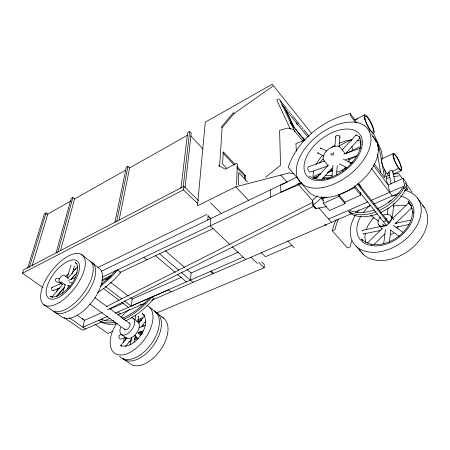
<?xml version="1.0" encoding="UTF-8"?>
<svg xmlns="http://www.w3.org/2000/svg" width="450" height="450" viewBox="0 0 450 450"><rect width="100%" height="100%" fill="white"/><g stroke="black" fill="none" stroke-linecap="round" stroke-linejoin="round"><path stroke-width="0.67" d="M245.284 180.281L245.402 175.534L236.936 166.466M244.389 178.718L244.463 176.006L236.931 167.957M238.314 184.882L238.753 172.648L247.404 181.862M236.548 185.13L237.352 164.143L236.593 163.328L225.242 169.2L218.841 165.578L219.594 166.371L222.12 127.699L234.051 113.501L272.959 86.085M62.741 284.209L52.009 297.152M207.759 220.022L208.136 215.184M336.493 174.555L337.326 165.465M339.058 146.576L339.952 136.783M190.44 280.142L191.104 273.021L186.891 269.381M331.853 177.154L333.006 165.279M334.834 146.424L335.784 136.648M410.895 205.088L408.077 201.285C417.977 212.169 409.168 228.172 399.358 235.794C389.121 243.872 372.111 249.396 361.53 239.046L362.818 240.559M185.029 187.712L191.244 133.144L189.653 131.473L187.627 132.621L180.922 188.539M183.201 186.711L189.653 131.473M197.814 203.749L183.414 189.855L183.819 186.356L23.558 269.854L22.5 273.229L42.829 287.556M389.396 242.123L390.774 230.366M392.152 218.616L393.936 203.406M312.998 176.214L313.616 171.062M383.754 243.36L385.447 229.562M386.634 219.909L386.803 218.531M387.315 214.391L388.074 208.181M365.4 233.055L364.832 237.026L365.743 242.499M141.919 332.989L142.251 330.947M143.021 326.188L143.241 324.827M124.532 300.999L131.136 306.011L132.283 299.031L181.367 277.324M134.021 342.242L135.293 335.385M137.835 321.683L138.853 316.204L138.246 316.721M130.129 345.066L131.558 337.528M134.933 319.719L135.709 315.608M124.284 337.562L123.621 342.366M119.143 220.061L129.645 167.889L187.397 135.315M116.634 221.951L127.986 166.348L129.645 167.889M114.947 222.216L126.287 167.316L127.986 166.348M351.748 240.66L350.094 246.864L347.423 247.956L332.291 230.805A63.292 43.386 -35 0 1 336.195 219.521M60.519 250.644L74.571 198.951L125.516 170.218M57.729 252.585L72.861 197.528L74.571 198.951M56.121 252.849L71.179 198.484L72.861 197.528M397.626 228.938L398.048 226.389M67.629 288.844L68.636 285.48M72.056 274.044L74.475 265.967M32.068 265.989L47.79 214.245L46.063 212.884L44.449 213.795L27.652 268.206M62.297 293.918L65.154 284.501M67.404 277.11L71.078 265.005M29.363 267.317L46.063 212.884M56.672 291.729L57.623 288.669M366.188 229.86L368.213 225.017L372.246 219.24L374.169 217.367M326.222 224.426L325.62 225.681L324.726 224.674M116.241 323.752L112.967 330.092A28.884 16.116 -53.9 0 0 119.149 354.898A28.884 16.116 -53.9 0 0 147.729 334.446A28.884 16.116 -53.9 0 0 147.167 305.618M363.302 233.657L362.976 234.062L380.177 230.49M134.696 339.294L136.046 336.898M316.114 164.261L320.091 158.141L322.729 155.278M59.816 284.186L60.542 283.084M126.945 337.821L120.864 345.397L121.095 345.713M138.662 323.218L144.743 315.647M125.561 346.472L131.631 338.895M141.598 326.452L145.935 321.041M65.295 276.761L68.484 273.623M67.697 278.37L77.614 266.698M56.711 296.224L63.456 288.27M71.55 278.736L75.15 274.494M56.801 296.426L64.457 287.409M71.207 279.45L77.062 272.554M315.551 178.959L328.399 165.009M342.202 150.024L356.001 135.039M322.065 179.111L332.426 167.856M345.611 153.529L359.741 138.178M367.369 243.062L382.309 228.516M384.801 226.091L385.796 225.124M388.789 222.216L391.776 219.302M392.771 218.334L408.212 203.304M374.349 244.119L384.823 233.933M395.792 223.262L411.75 207.737M317.424 195.924L312.334 200.424L313.003 205.307L315.917 208.626M321.429 197.921L312.705 205.566L315.467 208.71L326.503 206.595M265.601 177.232L280.547 165.279L279.596 130.343L287.736 128.053L293.338 129.482L302.878 141.131M278.201 98.91L276.744 99.979L290.278 129.082M137.728 319.759L142.38 317.706M331.611 147.448L335.036 145.496M46.851 214.583L71.066 200.925M22.5 273.229L183.414 189.855M393.958 233.117L390.459 234.534M106.369 306.624L313.194 202.095M354.634 119.914L364.472 114.958M356.203 119.486L357.452 118.862M244.463 176.006L245.402 175.534M107.724 309.701L313.667 206.274M294.216 173.959L289.547 172.817L235.665 186.812L197.466 205.836L205.262 122.186L272.273 84.223L311.642 133.464M379.35 210.352L383.203 208.446A36.849 23.591 -35.5 0 0 404.072 187.464L405.568 189.501A36.754 23.636 -35.4 0 1 380.531 212.569M369.124 131.214L370.373 130.601M97.954 267.463L206.977 214.419M101.334 271.254L296.634 177.238M345.707 153.613L360.776 146.357M102.161 277.2L301.224 182.565M313.251 176.844L320.844 173.233M348.699 159.992L356.929 156.083M97.65 292.59A56.526 27.062 -50.5 0 0 120.836 272.436L117.726 269.977L115.239 271.153A54.034 25.633 -50.5 0 1 101.767 283.871M318.566 175.264L320.895 174.156M102.049 279.849L111.51 275.372M102.127 280.912L110.295 277.054M119.722 272.604L213.064 228.555M382.005 158.771L393.469 153.45M323.246 200.469L321.469 198.394L324.664 196.937M326.649 196.959L322.926 198.653L323.342 203.411L329.462 210.521L345.009 203.631L344.841 202.191L338.811 194.923L354.791 187.701L354.611 186.368M387.028 173.61L388.879 172.778M392.586 171.101L398.655 168.356M323.342 203.411L338.968 196.363L338.811 194.923M393.339 174.178L401.248 170.629A9.45 1.991 64.8 0 0 397.125 157.416A9.45 1.991 64.8 0 0 393.626 158.079A9.45 1.991 64.8 0 0 401.248 170.629M344.841 202.191L360.731 195.131L360.349 192.459M389.582 192.386L388.209 184.978L403.088 178.391L405.748 182.064L407.323 189.484L404.196 190.839M191.104 273.021L238.489 252.062M102.234 312.474L84.42 320.349L82.924 327.201L107.606 316.434M109.867 309.099L123.233 303.193M328.584 219.037L367.751 201.926M370.963 200.52L404.64 185.805L407.323 189.484M131.136 306.011L243.141 257.147M115.262 313.093L168.547 289.856M377.483 213.846A36.754 23.636 -35.4 0 1 350.432 213.424L348.851 211.534L350.707 210.724A37.974 24.182 -35.4 0 0 374.394 209.897M404.072 187.464L402.294 188.235A37.974 24.182 -35.4 0 1 377.477 208.688M101.323 322.099L82.552 330.233L64.046 317.514M104.496 320.721L110.199 318.251M117.81 314.955L145.373 303.007M151.785 300.229L351.968 213.474M355.168 212.085L370.541 205.425M373.742 204.036L399.189 193.005M73.682 269.775L76.101 268.729M291.921 245.334L265.359 256.719L261.039 252.472M332.291 230.805L334.997 229.652A57.729 39.448 -35.1 0 1 338.558 218.987M383.496 221.816L386.308 220.618L385.942 218.694M287.139 182.194L280.659 184.928L280.856 192.246L302.141 183.369M51.975 287.421L61.566 283.371M68.597 280.401L75.628 277.436M112.444 331.526L107.921 333.422L94.933 324.27M156.352 313.076L264.201 267.778L264.195 264.291L261.692 261.866M313.104 178.802L317.621 176.917M327.296 172.884L332.454 170.73M350.516 163.204L352.451 162.394M53.443 290.565L59.844 287.887M301.292 182.768L298.058 184.067L312.334 200.424L313.301 205.042L316.367 208.541M312.941 178.093L318.763 175.753M328.472 171.855L332.353 170.297M350.471 163.018L353.064 161.983M305.055 140.057L295.937 143.561L296.336 151.268M128.711 341.983L131.304 340.988M134.544 339.744L137.784 338.496M121.444 334.344L118.963 335.621L118.98 337.652L119.891 338.912L121.022 339.098L126.203 337.185M138.904 327.836L145.367 325.429M339.098 143.303L345.488 140.946L352.26 139.86M137.863 332.893L143.049 330.986M375.919 211.804L372.24 213.126A36.849 23.591 -35.5 0 1 348.851 211.534M324.771 160.948L308.104 166.989C307.339 168.744 308.228 171.242 309.881 172.181L327.296 166.174M343.789 154.159L360.838 148.067M345.69 159.716L356.856 155.79M385.999 176.445L389.734 175.247M357.188 123.12L350.201 113.58C322.673 119.931 297.309 140.214 288.152 167.361L299.649 180.624M393.626 206.167L397.389 205.312L403.971 205.284L405.917 205.802M393.019 174.409L398.458 173.244L402.486 178.791M384.705 225.613L362.019 230.411L362.717 230.721M395.016 223.431L410.827 220.084M396 227.205L409.078 224.488M51.924 296.938L52.436 297.163M318.566 153.096L317.436 152.837L323.719 155.998M356.974 140.271L358.318 140.389L361.401 141.733M59.462 278.938C58.224 278.291 56.036 277.65 55.417 279.433C54.613 282.696 59.889 282.122 61.538 283.314M69.356 282.127L71.994 282.977M67.461 285.278L70.093 286.149M120.201 345.353C133.875 350.989 153.624 323.983 142.194 313.442L144.827 315.444M326.565 151.003L320.349 147.954L321.086 148.877M343.35 159.216L351.433 163.176M339.412 163.901L346.944 167.692M309.161 176.029C321.952 184.399 338.062 175.444 348.193 166.703C355.944 159.126 364.275 147.521 359.331 136.316M410.974 207.613L412.144 208.384M43.937 304.746L52.189 310.41A31.117 14.631 -52.3 0 0 83.587 293.186A31.117 14.631 -52.3 0 0 88.858 260.269L81.107 254.267M54.529 311.934L61.74 316.884A30.718 14.867 -52.6 0 0 87.688 306.923L93.026 300.583A30.718 14.867 -52.6 0 0 98.325 267.604L91.541 262.344M69.266 317.762L85.478 328.967M51.142 296.972L49.995 296.162L52.464 297.084C65.751 295.605 80.049 277.718 77.006 264.381L75.268 262.536L76.927 263.796M76.972 315.129L84.42 320.349L82.26 318.561M102.684 320.259L101.228 319.219A53.083 27.832 -51 0 0 113.636 320.664M121.151 334.333L125.91 337.736A9.967 5.569 -53.9 0 0 137.014 332.46A9.967 5.569 -53.9 0 0 136.727 321.294M393.306 225.366L402.93 232.301M62.64 284.383C59.923 283.387 57.555 280.856 59.799 278.235C60.789 276.817 62.139 275.136 64.024 275.119L68.439 278.241M89.876 304.104L124.897 329.468M135.259 336.971L137.514 338.603M61.02 281.869L65.571 285.171M138.133 333.27L140.94 335.323M370.536 215.353L378.399 221.124M382.331 224.016L384.576 225.664M390.195 229.787L399.178 236.391M139.314 331.937L142.116 333.996M138.532 332.387L141.339 334.446M94.899 297.72L107.229 306.793M109.474 308.441L129.651 323.297M140.496 331.279L142.526 332.983M117.816 311.985L120.347 313.853M133.374 318.459L138.043 321.941M103.522 288.568L119.014 300.257M121.781 302.344L128.424 307.356M101.407 283.461L102.51 284.293M105.261 286.38L121.776 298.912M106.104 278.916L107.218 279.771M110.565 282.336L128.385 296.032M130.612 297.748L132.283 299.031M149.468 307.198L155.739 312.058M157.05 313.088L163.53 318.105M168.418 289.749L171.039 291.887M143.797 257.406L146.745 259.852M155.481 255.729L175.208 272.424M177.339 274.23L186.407 281.903M159.57 253.8L178.729 270.152M181.389 272.419L193.033 282.352M165.296 250.734L184.787 267.564M211.162 271.097L213.727 273.381M210.352 271.451L212.917 273.735M121.365 345.988L121.719 346.309M230.107 244.755L210.206 225.838L210.735 218.593L208.282 216.236L210.797 218.666M232.116 246.662L245.661 259.543M250.875 257.175L257.439 263.486M258.666 262.44L264.201 267.778M183.819 186.356L198.433 200.526M210.679 202.995L221.349 213.48M134.972 335.593L137.931 338.535M235.665 186.812L248.659 200.334M287.674 240.919L294.283 247.792M226.873 168.559L222.553 164.014L223.296 151.852L235.058 164.447M222.817 152.865L234.107 164.936M190.648 135.816L203.034 149.04M222.12 127.699L221.411 126.917L233.353 112.708L234.051 113.501M280.817 175.089L286.881 181.935M318.679 207.692L331.476 222.351M301.027 182.216L301.95 183.279M356.636 246.673L363.589 254.689M299.211 180.894L307.119 190.001A42.508 25.515 -37.5 0 0 358.431 183.578A42.508 25.515 -37.5 0 0 372.735 136.446M321.874 198.444L322.762 199.479M338.968 196.363L345.009 203.631M294.733 128.244L293.85 127.159L285.407 109.187L282.049 104.912M295.611 129.324L304.875 140.687L290.059 122.192L293.929 127.119L285.407 109.187M328.072 165.572L323.848 160.369L323.196 158.884L323.145 157.078L324.816 152.994L328.41 149.192L332.994 146.644L337.371 146.036L339.114 146.542L340.391 147.555L345.353 153.945M331.031 169.217L331.875 170.257M281.987 104.957L307.884 137.014M378.377 224.37L382.146 229.033M279.124 99.096L286.521 108.276M287.392 109.356L288.259 110.436M289.131 111.516L290.002 112.596M290.869 113.676L291.741 114.756M292.613 115.836L299.571 124.476M300.442 125.556L301.314 126.636M302.181 127.716L303.053 128.796M303.924 129.876L309.144 136.356M354.791 187.701L360.731 195.131M330.514 153.782L331.768 155.357M342.191 170.038L343.058 171.124M354.797 185.844L386.409 225.467M331.746 153.169L333.416 155.278M358.228 183.037L360.793 186.289L360.979 187.543M345.251 167.231L346.112 168.317M358.178 183.583L388.839 222.356M344.683 168.086L345.549 169.183M357.255 183.954L388.794 223.757M390.966 216.18L393.846 219.87M395.904 222.502L396.726 223.56M371.436 168.412L392.31 195.986M373.202 165.004L388.209 184.978M374.136 163.721L384.649 177.75L379.361 148.708L377.91 145.643M355.449 122.389L350.505 115.65L350.201 113.58M377.752 148.972L378.889 150.525L377.556 143.162L374.934 139.545M371.464 134.409L374.715 138.898L376.166 141.964M417.904 198.703L424.243 207.456M405.703 183.223L412.138 192.088M372.983 133.194L374.209 134.893L381.173 150.328L382.686 158.535M412.549 211.208L413.871 213.204M303.502 137.632L304.712 140.029M280.401 101.07L294.885 131.726M296.561 122.991L297.36 124.875M403.088 178.391L404.64 185.805M392.901 171.782L394.914 182.07M388.879 172.316L391.089 183.971M384.705 169.476L387.349 183.831M377.387 153.956L380.666 172.434M360.439 140.918L361.08 145.046M371.43 244.406L371.582 245.424M350.994 139.596L351.186 140.957M351.945 146.402L352.513 150.441M333.461 152.319L333.703 154.226M321.317 196.639L321.469 198.394M270.45 189.844L270.534 197.156M149.631 298.108A53.083 27.832 -51 0 1 122.119 318.291M123.531 319.371A54.501 28.586 -51.1 0 0 152.01 297.067L153.922 298.581A54.377 28.676 -51.1 0 1 125.494 320.811M115.515 322.088A54.501 28.586 -51.1 0 1 98.814 320.271L100.755 321.654A54.377 28.676 -51.1 0 0 117.478 323.511M329.918 177.941A38.723 22.691 -37 0 1 323.376 177.227M337.584 174.538A38.391 22.41 -37 0 1 336.223 174.842M332.241 175.438A38.391 22.41 -37 0 1 325.755 175.371M324.776 178.909A38.638 22.742 -36.9 0 1 322.318 178.11M404.775 190.333A39.105 26.702 -35.1 0 1 415.957 227.222A39.105 26.702 -35.1 0 1 367.498 251.781A39.105 26.702 -35.1 0 1 355.106 215.505M356.974 212.552A39.105 26.702 -35.1 0 1 358.988 209.829M400.601 196.076A31.449 21.465 -35.1 0 1 410.85 223.611A31.449 21.465 -35.1 0 1 375.024 245.942L368.415 244.941A31.449 21.465 -35.1 0 1 360.894 216.045M363.127 212.704A31.449 21.465 -35.1 0 1 370.142 205.374M392.023 195.694A31.449 21.465 -35.1 0 1 396.692 195.559M383.76 214.999A7.515 5.124 -35.2 0 1 391.359 219.471A7.515 5.124 -35.2 0 1 381.054 226.204A7.515 5.124 -35.2 0 1 380.537 217.108M348.559 158.119A10.328 6.193 -37.5 0 1 348.823 162.304M345.876 167.136A10.328 6.193 -37.5 0 1 336.898 171.956M332.64 171.028A10.328 6.193 -37.5 0 1 331.363 169.301M422.64 205.425A38.649 26.854 -34.7 0 1 410.079 249.654A38.649 26.854 -34.7 0 1 361.631 252.675M360.377 250.993A38.649 26.854 -34.7 0 1 359.657 249.812M408.206 203.653A2.841 0.506 43.3 0 1 409.202 203.766A2.841 0.506 43.3 0 1 411.728 206.128M389.014 202.798A2.621 1.581 5.6 0 1 391.089 200.751M319.416 162.984A53.409 33.047 -36.9 0 1 323.077 158.957M338.782 146.295A53.409 33.047 -36.9 0 1 351.641 139.731M386.64 178.397A57.729 39.448 -35.1 0 1 389.908 177.491M393.817 176.636A57.729 39.448 -35.1 0 1 398.998 175.882M335.846 137.031A2.087 1.485 2.6 0 1 338.169 135.248A2.087 1.485 2.6 0 1 339.654 137.514M356.136 135.574A2.453 0.647 41.5 0 1 356.85 135.101A2.453 0.647 41.5 0 1 359.257 137.121A2.453 0.647 41.5 0 1 359.37 138.291M117.726 269.977A56.728 26.899 -50.5 0 1 100.446 286.172M129.144 323.044A3.898 2.149 -53.8 0 1 130.157 324.405L130.118 325.187A3.898 2.149 -53.8 0 1 128.244 328.545L126.748 329.569A3.898 2.149 -53.8 0 1 124.56 328.995M131.012 317.723A10.024 5.529 -53.8 0 1 133.824 326.076A10.024 5.529 -53.8 0 1 123.913 335.143A10.024 5.529 -53.8 0 1 120.639 327.212M138.021 338.873A3.836 2.188 -54.1 0 1 137.166 338.13M154.648 311.175A28.654 16.256 -54.1 0 1 150.092 345.499A28.654 16.256 -54.1 0 1 119.531 356.147M120.904 317.317A28.884 16.116 -53.9 0 1 129.684 309.291M140.074 304.802A28.884 16.116 -53.9 0 1 143.342 304.644M90.371 261.81A30.971 14.676 -52.4 0 1 85.877 295.358L80.488 301.748A30.971 14.676 -52.4 0 1 53.589 311.046M57.043 296.46A23.119 10.952 -52.4 0 1 57.302 295.178M155.514 312.131A28.524 16.268 -54.1 0 1 153.45 345.426A28.524 16.268 -54.1 0 1 122.411 358.318L129.263 363.021A28.288 16.402 -54.3 0 0 160.222 350.37A28.288 16.402 -54.3 0 0 161.977 317.143M124.931 340.582A20.841 11.88 -54.1 0 1 125.797 337.539M137.644 321.446A20.841 11.88 -54.1 0 1 142.178 318.808M137.953 322.431A19.192 10.941 -54.1 0 1 141.789 320.197M53.904 290.064A1.738 1.26 67.3 0 1 51.688 289.772A1.738 1.26 67.3 0 1 52.29 287.325M388.969 172.676A2.036 1.429 -11.5 0 1 391.061 170.589A2.036 1.429 -11.5 0 1 392.67 172.53M389.531 173.244A2.036 1.429 -11.5 0 1 389.194 172.991M389.002 175.641A9.371 2.132 64.9 0 1 382.714 165.42A9.371 2.132 64.9 0 1 382.714 159.002M327.836 179.432A33.632 19.704 -37.8 0 0 360.714 135.664A33.632 19.704 -37.8 0 0 311.023 149.445A33.632 19.704 -37.8 0 0 327.836 179.432M322.897 187.487A43.042 25.228 -37.8 0 0 370.018 133.088A43.042 25.228 -37.8 0 0 308.064 144.743A43.042 25.228 -37.8 0 0 322.897 187.487M59.445 302.394A31.404 14.4 -52.2 0 0 83.869 256.798A31.404 14.4 -52.2 0 0 45.602 280.125A31.404 14.4 -52.2 0 0 59.445 302.394M61.875 295.346A23.456 10.755 -52.2 0 0 77.794 261.506A23.456 10.755 -52.2 0 0 48.898 281.762A23.456 10.755 -52.2 0 0 61.875 295.346M394.082 158.698A8.471 1.789 64.8 0 0 400.899 169.723A8.471 1.789 64.8 0 0 397.029 157.697A8.471 1.789 64.8 0 0 394.082 158.698M364.849 119.329A10.344 2.301 64 0 0 373.466 133.431A10.344 2.301 64 0 0 369.321 119.464A10.344 2.301 64 0 0 364.849 119.329M365.434 120.06A8.904 1.98 64 0 0 372.853 132.21A8.904 1.98 64 0 0 369.298 120.201A8.904 1.98 64 0 0 365.434 120.06"/></g></svg>
